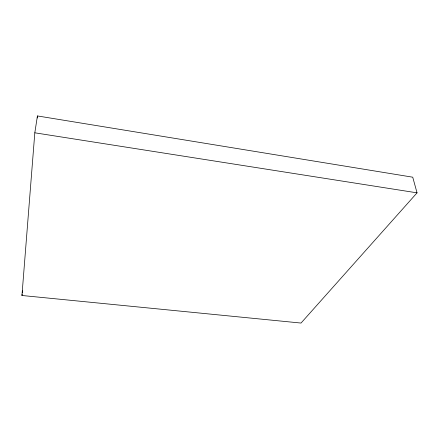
<?xml version="1.0" encoding="UTF-8"?>
<svg xmlns="http://www.w3.org/2000/svg" width="439" height="439" viewBox="0 0 439 439"><rect width="100%" height="100%" fill="white"/><g stroke="black" fill="none" stroke-linecap="round" stroke-linejoin="round"><path stroke-width="0.66" d="M21.95 295.491L34.818 132.808L37.425 115.94L412.731 177.191L417.05 192.842L301.022 323.06L21.95 295.491L22.142 294.152M37.26 117.981L37.425 115.94M22.334 292.808L22.619 290.794M34.818 132.808L417.05 192.842"/></g></svg>
